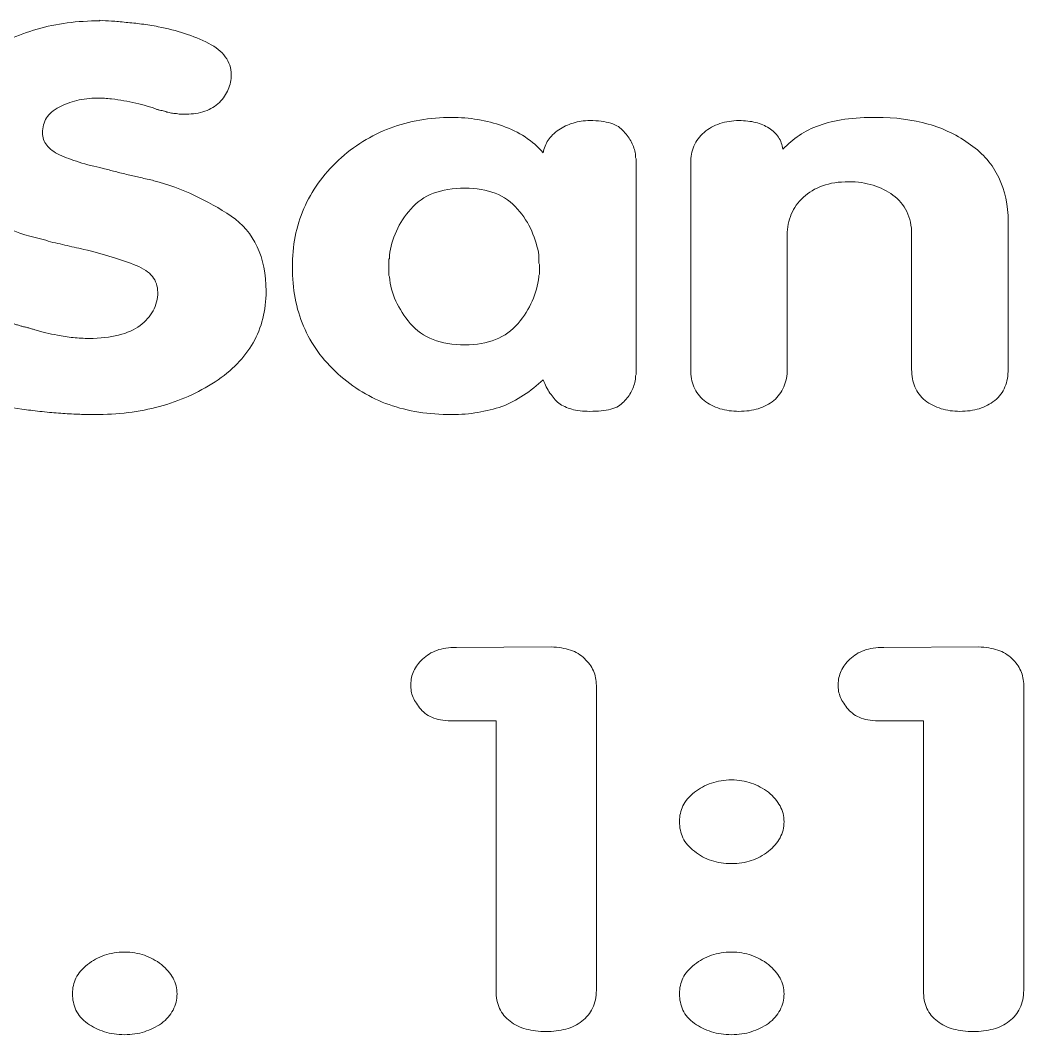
# Model space of a CAD drawing. Header units: millimetres. Extents: x -847 to 848, y -600 to 600.
# Drawn here: x -399 to -293.1, y -599.5 to -492.5 of the extents above; entities that cross this region are included whole.
import ezdxf

# ---------------------------------------------------------------- set-up
doc = ezdxf.new("R2010")
doc.units = ezdxf.units.MM
doc.header["$MEASUREMENT"] = 0

msp = doc.modelspace()

# ---------------------------------------------------------------- linework, layer by layer
at = {"color": 250, "lineweight": 5}
for points, knots in [([(-390.5725, -492.4959), (-390.1952, -492.5337), (-389.7802, -492.562), (-389.3274, -492.5808), (-389.3274, -492.5808), (-388.8747, -492.5997), (-388.3654, -492.6469), (-387.7994, -492.7223), (-387.7994, -492.7223), (-387.2712, -492.76), (-386.7242, -492.8166), (-386.1582, -492.8921), (-386.1582, -492.8921), (-385.5923, -492.9675), (-385.0075, -493.0619), (-384.4039, -493.1751), (-384.4039, -493.1751), (-383.4229, -493.3637), (-382.4986, -493.5995), (-381.6308, -493.8825), (-381.6308, -493.8825), (-380.7631, -494.1654), (-379.9142, -494.5144), (-379.0841, -494.9294), (-379.0841, -494.9294), (-378.3296, -495.3067), (-377.7448, -495.7783), (-377.3298, -496.3443), (-377.3298, -496.3443), (-376.9147, -496.9102), (-376.7072, -497.5327), (-376.7072, -498.2118), (-376.7072, -498.2118), (-376.7072, -498.7778), (-376.811, -499.306), (-377.0185, -499.7964), (-377.0185, -499.7964), (-377.226, -500.2869), (-377.5373, -500.7396), (-377.9523, -501.1547), (-377.9523, -501.1547), (-378.3673, -501.5697), (-378.8766, -501.8809), (-379.4803, -502.0884), (-379.4803, -502.0884), (-380.0839, -502.2959), (-380.7442, -502.3997), (-381.461, -502.3997), (-381.461, -502.3997), (-381.6119, -502.3997), (-381.7723, -502.3997), (-381.9421, -502.3997), (-381.9421, -502.3997), (-382.1119, -502.3997), (-382.2911, -502.3808), (-382.4797, -502.3431), (-382.4797, -502.3431), (-382.6684, -502.3431), (-382.8476, -502.3242), (-383.0173, -502.2865), (-383.0173, -502.2865), (-383.1871, -502.2488), (-383.3475, -502.2111), (-383.4984, -502.1733), (-383.4984, -502.1733), (-383.5738, -502.1356), (-383.6587, -502.1073), (-383.753, -502.0884), (-383.753, -502.0884), (-383.8474, -502.0696), (-383.9323, -502.0413), (-384.0077, -502.0035), (-384.0077, -502.0035), (-384.0832, -502.0035), (-384.1681, -501.9941), (-384.2624, -501.9753), (-384.2624, -501.9753), (-384.3567, -501.9564), (-384.4605, -501.9281), (-384.5736, -501.8904), (-384.5736, -501.8904), (-384.7246, -501.8149), (-384.8849, -501.7489), (-385.0547, -501.6923), (-385.0547, -501.6923), (-385.2245, -501.6357), (-385.4037, -501.5885), (-385.5923, -501.5508), (-385.5923, -501.5508), (-385.9696, -501.4376), (-386.3658, -501.3339), (-386.7808, -501.2395), (-386.7808, -501.2395), (-387.1958, -501.1452), (-387.6108, -501.0603), (-388.0258, -500.9849), (-388.0258, -500.9849), (-388.4408, -500.9094), (-388.8841, -500.8434), (-389.3557, -500.7868), (-389.3557, -500.7868), (-389.8274, -500.7302), (-390.3273, -500.7019), (-390.8555, -500.7019), (-390.8555, -500.7019), (-391.61, -500.7019), (-392.3269, -500.7868), (-393.006, -500.9566), (-393.006, -500.9566), (-393.6851, -501.1264), (-394.3076, -501.3622), (-394.8736, -501.664), (-394.8736, -501.664), (-395.4772, -501.9658), (-395.9205, -502.3431), (-396.2035, -502.7958), (-396.2035, -502.7958), (-396.4865, -503.2486), (-396.6279, -503.7768), (-396.6279, -504.3804), (-396.6279, -504.3804), (-396.6279, -504.8709), (-396.477, -505.3048), (-396.1752, -505.6821), (-396.1752, -505.6821), (-395.8734, -506.0594), (-395.4206, -506.3989), (-394.817, -506.7008), (-394.817, -506.7008), (-394.2133, -506.9649), (-393.5248, -507.2195), (-392.7513, -507.4648), (-392.7513, -507.4648), (-391.9779, -507.71), (-391.1384, -507.9269), (-390.2329, -508.1156), (-390.2329, -508.1156), (-389.8179, -508.2288), (-389.3935, -508.342), (-388.9596, -508.4551), (-388.9596, -508.4551), (-388.5257, -508.5683), (-388.0635, -508.6815), (-387.5731, -508.7947), (-387.5731, -508.7947), (-387.3467, -508.8324), (-387.1298, -508.8796), (-386.9223, -508.9362), (-386.9223, -508.9362), (-386.7147, -508.9928), (-386.4978, -509.0399), (-386.2714, -509.0777), (-386.2714, -509.0777), (-386.0451, -509.1531), (-385.8093, -509.2097), (-385.564, -509.2474), (-385.564, -509.2474), (-385.3188, -509.2852), (-385.083, -509.3418), (-384.8566, -509.4172), (-384.8566, -509.4172), (-383.3475, -509.8322), (-381.9232, -510.351), (-380.5838, -510.9735), (-380.5838, -510.9735), (-379.2445, -511.596), (-377.9523, -512.3223), (-376.7072, -513.1523), (-376.7072, -513.1523), (-375.4999, -513.9824), (-374.585, -515.0576), (-373.9625, -516.3781), (-373.9625, -516.3781), (-373.34, -517.6986), (-373.0287, -519.2644), (-373.0287, -521.0754), (-373.0287, -521.0754), (-373.0287, -523.1127), (-373.4814, -524.9237), (-374.3869, -526.5083), (-374.3869, -526.5083), (-375.2924, -528.0929), (-376.6318, -529.47), (-378.405, -530.6396), (-378.405, -530.6396), (-380.216, -531.8091), (-382.1779, -532.6769), (-384.2907, -533.2428), (-384.2907, -533.2428), (-386.4035, -533.8088), (-388.6861, -534.0917), (-391.1384, -534.0917), (-391.1384, -534.0917), (-391.6289, -534.0917), (-392.1477, -534.0823), (-392.6947, -534.0634), (-392.6947, -534.0634), (-393.2418, -534.0446), (-393.836, -534.0163), (-394.4774, -533.9785), (-394.4774, -533.9785), (-394.7792, -533.9408), (-395.0905, -533.9125), (-395.4112, -533.8936), (-395.4112, -533.8936), (-395.7319, -533.8748), (-396.062, -533.8465), (-396.4016, -533.8088), (-396.4016, -533.8088), (-396.7411, -533.771), (-397.0712, -533.7333), (-397.3919, -533.6956), (-397.3919, -533.6956), (-397.7126, -533.6578), (-398.0239, -533.6201), (-398.3257, -533.5824), (-398.3257, -533.5824), (-399.6085, -533.4315), (-400.8158, -533.2145), (-401.9477, -532.9316), (-401.9477, -532.9316), (-403.0795, -532.6486), (-404.1737, -532.2807), (-405.2301, -531.828), (-405.2301, -531.828), (-406.2865, -531.3753), (-407.0693, -530.8188), (-407.5787, -530.1585), (-407.5787, -530.1585), (-408.088, -529.4983), (-408.3427, -528.7343), (-408.3427, -527.8665), (-408.3427, -527.8665), (-408.3427, -527.3383), (-408.2295, -526.829), (-408.0031, -526.3385), (-408.0031, -526.3385), (-407.7767, -525.848), (-407.456, -525.4141), (-407.041, -525.0369), (-407.041, -525.0369), (-406.626, -524.6218), (-406.1261, -524.32), (-405.5413, -524.1314), (-405.5413, -524.1314), (-404.9565, -523.9427), (-404.3057, -523.8484), (-403.5889, -523.8484), (-403.5889, -523.8484), (-403.1738, -523.8484), (-402.7494, -523.8767), (-402.3155, -523.9333), (-402.3155, -523.9333), (-401.8816, -523.9899), (-401.4383, -524.0748), (-400.9856, -524.188), (-400.9856, -524.188), (-400.7592, -524.2257), (-400.5328, -524.2823), (-400.3065, -524.3577), (-400.3065, -524.3577), (-400.0801, -524.4332), (-399.8537, -524.4898), (-399.6274, -524.5275), (-399.6274, -524.5275), (-399.5142, -524.5653), (-399.3916, -524.603), (-399.2595, -524.6407), (-399.2595, -524.6407), (-399.1275, -524.6784), (-399.0048, -524.7162), (-398.8916, -524.7539), (-398.8916, -524.7539), (-398.7785, -524.7916), (-398.6558, -524.8199), (-398.5238, -524.8388), (-398.5238, -524.8388), (-398.3917, -524.8576), (-398.2691, -524.8859), (-398.1559, -524.9237), (-398.1559, -524.9237), (-398.0428, -524.9614), (-397.9201, -524.9991), (-397.7881, -525.0369), (-397.7881, -525.0369), (-397.656, -525.0746), (-397.5334, -525.1123), (-397.4202, -525.15), (-397.4202, -525.15), (-397.0429, -525.2632), (-396.6562, -525.367), (-396.2601, -525.4613), (-396.2601, -525.4613), (-395.8639, -525.5556), (-395.4583, -525.6405), (-395.0433, -525.716), (-395.0433, -525.716), (-394.5151, -525.8292), (-393.9681, -525.914), (-393.4021, -525.9706), (-393.4021, -525.9706), (-392.8362, -526.0272), (-392.2703, -526.0555), (-391.7044, -526.0555), (-391.7044, -526.0555), (-390.5348, -526.0555), (-389.4972, -525.9423), (-388.5917, -525.716), (-388.5917, -525.716), (-387.6863, -525.4896), (-386.9317, -525.15), (-386.328, -524.6973), (-386.328, -524.6973), (-385.7244, -524.2446), (-385.2622, -523.7258), (-384.9415, -523.141), (-384.9415, -523.141), (-384.6208, -522.5562), (-384.4605, -521.9054), (-384.4605, -521.1885), (-384.4605, -521.1885), (-384.4605, -520.5472), (-384.6491, -519.9907), (-385.0264, -519.519), (-385.0264, -519.519), (-385.4037, -519.0474), (-385.9696, -518.6607), (-386.7242, -518.3589), (-386.7242, -518.3589), (-387.5165, -518.0571), (-388.3654, -517.7647), (-389.2709, -517.4817), (-389.2709, -517.4817), (-390.1763, -517.1987), (-391.1762, -516.9252), (-392.2703, -516.6611), (-392.2703, -516.6611), (-392.6098, -516.5857), (-392.9494, -516.5102), (-393.289, -516.4347), (-393.289, -516.4347), (-393.6285, -516.3593), (-393.9492, -516.2838), (-394.251, -516.2084), (-394.251, -516.2084), (-394.5906, -516.1329), (-394.9301, -516.0575), (-395.2697, -515.982), (-395.2697, -515.982), (-395.6093, -515.9065), (-395.9488, -515.8122), (-396.2884, -515.699), (-396.2884, -515.699), (-397.7975, -515.3595), (-399.2312, -514.9162), (-400.5894, -514.3691), (-400.5894, -514.3691), (-401.9477, -513.822), (-403.2304, -513.1901), (-404.4378, -512.4732), (-404.4378, -512.4732), (-405.6828, -511.7564), (-406.6071, -510.8037), (-407.2108, -509.6153), (-407.2108, -509.6153), (-407.8145, -508.4268), (-408.1163, -507.0215), (-408.1163, -505.3991), (-408.1163, -505.3991), (-408.1163, -503.3995), (-407.6824, -501.6263), (-406.8147, -500.0794), (-406.8147, -500.0794), (-405.9469, -498.5325), (-404.6264, -497.1743), (-402.8532, -496.0047), (-402.8532, -496.0047), (-401.1176, -494.8728), (-399.2312, -494.0145), (-397.1939, -493.4297), (-397.1939, -493.4297), (-395.1565, -492.8449), (-392.9494, -492.5525), (-390.5725, -492.5525), (-390.5725, -492.5525), (-390.5725, -492.5525), (-390.5725, -492.4959), (-390.5725, -492.4959)], [0, 0, 0, 0, 0.01030928, 0.01030928, 0.01030928, 0.01030928, 0.02061856, 0.02061856, 0.02061856, 0.02061856, 0.03092784, 0.03092784, 0.03092784, 0.03092784, 0.04123711, 0.04123711, 0.04123711, 0.04123711, 0.05154639, 0.05154639, 0.05154639, 0.05154639, 0.06185567, 0.06185567, 0.06185567, 0.06185567, 0.07216495, 0.07216495, 0.07216495, 0.07216495, 0.08247423, 0.08247423, 0.08247423, 0.08247423, 0.09278351, 0.09278351, 0.09278351, 0.09278351, 0.10309278, 0.10309278, 0.10309278, 0.10309278, 0.11340206, 0.11340206, 0.11340206, 0.11340206, 0.12371134, 0.12371134, 0.12371134, 0.12371134, 0.13402062, 0.13402062, 0.13402062, 0.13402062, 0.1443299, 0.1443299, 0.1443299, 0.1443299, 0.15463918, 0.15463918, 0.15463918, 0.15463918, 0.16494845, 0.16494845, 0.16494845, 0.16494845, 0.17525773, 0.17525773, 0.17525773, 0.17525773, 0.18556701, 0.18556701, 0.18556701, 0.18556701, 0.19587629, 0.19587629, 0.19587629, 0.19587629, 0.20618557, 0.20618557, 0.20618557, 0.20618557, 0.21649485, 0.21649485, 0.21649485, 0.21649485, 0.22680412, 0.22680412, 0.22680412, 0.22680412, 0.2371134, 0.2371134, 0.2371134, 0.2371134, 0.24742268, 0.24742268, 0.24742268, 0.24742268, 0.25773196, 0.25773196, 0.25773196, 0.25773196, 0.26804124, 0.26804124, 0.26804124, 0.26804124, 0.27835052, 0.27835052, 0.27835052, 0.27835052, 0.28865979, 0.28865979, 0.28865979, 0.28865979, 0.29896907, 0.29896907, 0.29896907, 0.29896907, 0.30927835, 0.30927835, 0.30927835, 0.30927835, 0.31958763, 0.31958763, 0.31958763, 0.31958763, 0.32989691, 0.32989691, 0.32989691, 0.32989691, 0.34020619, 0.34020619, 0.34020619, 0.34020619, 0.35051546, 0.35051546, 0.35051546, 0.35051546, 0.36082474, 0.36082474, 0.36082474, 0.36082474, 0.37113402, 0.37113402, 0.37113402, 0.37113402, 0.3814433, 0.3814433, 0.3814433, 0.3814433, 0.39175258, 0.39175258, 0.39175258, 0.39175258, 0.40206186, 0.40206186, 0.40206186, 0.40206186, 0.41237113, 0.41237113, 0.41237113, 0.41237113, 0.42268041, 0.42268041, 0.42268041, 0.42268041, 0.43298969, 0.43298969, 0.43298969, 0.43298969, 0.44329897, 0.44329897, 0.44329897, 0.44329897, 0.45360825, 0.45360825, 0.45360825, 0.45360825, 0.46391753, 0.46391753, 0.46391753, 0.46391753, 0.4742268, 0.4742268, 0.4742268, 0.4742268, 0.48453608, 0.48453608, 0.48453608, 0.48453608, 0.49484536, 0.49484536, 0.49484536, 0.49484536, 0.50515464, 0.50515464, 0.50515464, 0.50515464, 0.51546392, 0.51546392, 0.51546392, 0.51546392, 0.5257732, 0.5257732, 0.5257732, 0.5257732, 0.53608247, 0.53608247, 0.53608247, 0.53608247, 0.54639175, 0.54639175, 0.54639175, 0.54639175, 0.55670103, 0.55670103, 0.55670103, 0.55670103, 0.56701031, 0.56701031, 0.56701031, 0.56701031, 0.57731959, 0.57731959, 0.57731959, 0.57731959, 0.58762887, 0.58762887, 0.58762887, 0.58762887, 0.59793814, 0.59793814, 0.59793814, 0.59793814, 0.60824742, 0.60824742, 0.60824742, 0.60824742, 0.6185567, 0.6185567, 0.6185567, 0.6185567, 0.62886598, 0.62886598, 0.62886598, 0.62886598, 0.63917526, 0.63917526, 0.63917526, 0.63917526, 0.64948454, 0.64948454, 0.64948454, 0.64948454, 0.65979381, 0.65979381, 0.65979381, 0.65979381, 0.67010309, 0.67010309, 0.67010309, 0.67010309, 0.68041237, 0.68041237, 0.68041237, 0.68041237, 0.69072165, 0.69072165, 0.69072165, 0.69072165, 0.70103093, 0.70103093, 0.70103093, 0.70103093, 0.71134021, 0.71134021, 0.71134021, 0.71134021, 0.72164948, 0.72164948, 0.72164948, 0.72164948, 0.73195876, 0.73195876, 0.73195876, 0.73195876, 0.74226804, 0.74226804, 0.74226804, 0.74226804, 0.75257732, 0.75257732, 0.75257732, 0.75257732, 0.7628866, 0.7628866, 0.7628866, 0.7628866, 0.77319588, 0.77319588, 0.77319588, 0.77319588, 0.78350515, 0.78350515, 0.78350515, 0.78350515, 0.79381443, 0.79381443, 0.79381443, 0.79381443, 0.80412371, 0.80412371, 0.80412371, 0.80412371, 0.81443299, 0.81443299, 0.81443299, 0.81443299, 0.82474227, 0.82474227, 0.82474227, 0.82474227, 0.83505155, 0.83505155, 0.83505155, 0.83505155, 0.84536082, 0.84536082, 0.84536082, 0.84536082, 0.8556701, 0.8556701, 0.8556701, 0.8556701, 0.86597938, 0.86597938, 0.86597938, 0.86597938, 0.87628866, 0.87628866, 0.87628866, 0.87628866, 0.88659794, 0.88659794, 0.88659794, 0.88659794, 0.89690722, 0.89690722, 0.89690722, 0.89690722, 0.90721649, 0.90721649, 0.90721649, 0.90721649, 0.91752577, 0.91752577, 0.91752577, 0.91752577, 0.92783505, 0.92783505, 0.92783505, 0.92783505, 0.93814433, 0.93814433, 0.93814433, 0.93814433, 0.94845361, 0.94845361, 0.94845361, 0.94845361, 0.95876289, 0.95876289, 0.95876289, 0.95876289, 0.96907216, 0.96907216, 0.96907216, 0.96907216, 0.97938144, 0.97938144, 0.97938144, 0.97938144, 0.98969072, 0.98969072, 0.98969072, 0.98969072, 1, 1, 1, 1]), ([(-333.9796, -508.342), (-333.9796, -508.342), (-333.9796, -528.489), (-333.9796, -528.489), (-333.9796, -528.489), (-333.9796, -528.6399), (-333.9796, -528.7909), (-333.9796, -528.9418), (-333.9796, -528.9418), (-333.9796, -529.0927), (-333.9796, -529.2436), (-333.9796, -529.3945), (-333.9796, -529.3945), (-333.9796, -529.47), (-333.9796, -529.5454), (-333.9796, -529.6209), (-333.9796, -529.6209), (-333.9796, -529.6963), (-333.9796, -529.7718), (-333.9796, -529.8473), (-333.9796, -529.8473), (-334.0174, -529.9604), (-334.0362, -530.0548), (-334.0362, -530.1302), (-334.0362, -530.1302), (-334.0362, -530.2057), (-334.0362, -530.2811), (-334.0362, -530.3566), (-334.0362, -530.3566), (-334.1117, -530.8093), (-334.2532, -531.2338), (-334.4607, -531.6299), (-334.4607, -531.6299), (-334.6682, -532.0261), (-334.9417, -532.3939), (-335.2813, -532.7335), (-335.2813, -532.7335), (-335.5831, -533.1108), (-336.0358, -533.3749), (-336.6395, -533.5258), (-336.6395, -533.5258), (-337.2432, -533.6767), (-337.9789, -533.7522), (-338.8466, -533.7522), (-338.8466, -533.7522), (-339.6012, -533.7522), (-340.2426, -533.6767), (-340.7708, -533.5258), (-340.7708, -533.5258), (-341.299, -533.3749), (-341.7517, -533.1674), (-342.129, -532.9033), (-342.129, -532.9033), (-342.4686, -532.6014), (-342.7798, -532.243), (-343.0628, -531.828), (-343.0628, -531.828), (-343.3458, -531.413), (-343.5816, -530.9414), (-343.7702, -530.4132), (-343.7702, -530.4132), (-344.4116, -531.0168), (-345.1096, -531.5639), (-345.8641, -532.0544), (-345.8641, -532.0544), (-346.6187, -532.5448), (-347.3733, -532.941), (-348.1279, -533.2428), (-348.1279, -533.2428), (-348.9579, -533.5069), (-349.8068, -533.7144), (-350.6745, -533.8654), (-350.6745, -533.8654), (-351.5423, -534.0163), (-352.4666, -534.0917), (-353.4476, -534.0917), (-353.4476, -534.0917), (-355.8622, -534.0917), (-358.0599, -533.7427), (-360.0407, -533.0448), (-360.0407, -533.0448), (-362.0214, -532.3468), (-363.823, -531.2621), (-365.4453, -529.7907), (-365.4453, -529.7907), (-367.0676, -528.3192), (-368.2749, -526.6498), (-369.0672, -524.7822), (-369.0672, -524.7822), (-369.8595, -522.9146), (-370.2557, -520.8301), (-370.2557, -518.5287), (-370.2557, -518.5287), (-370.2557, -516.3027), (-369.8501, -514.2465), (-369.0389, -512.36), (-369.0389, -512.36), (-368.2278, -510.4736), (-367.011, -508.7758), (-365.3887, -507.2667), (-365.3887, -507.2667), (-363.7664, -505.7575), (-361.946, -504.6257), (-359.9275, -503.8711), (-359.9275, -503.8711), (-357.909, -503.1165), (-355.749, -502.7393), (-353.4476, -502.7393), (-353.4476, -502.7393), (-352.5044, -502.7393), (-351.58, -502.8147), (-350.6745, -502.9656), (-350.6745, -502.9656), (-349.769, -503.1165), (-348.9013, -503.3429), (-348.0713, -503.6447), (-348.0713, -503.6447), (-347.2035, -503.9466), (-346.4112, -504.3333), (-345.6944, -504.8049), (-345.6944, -504.8049), (-344.9775, -505.2765), (-344.3361, -505.833), (-343.7702, -506.4744), (-343.7702, -506.4744), (-343.6947, -505.9839), (-343.525, -505.5406), (-343.2609, -505.1445), (-343.2609, -505.1445), (-342.9968, -504.7483), (-342.6195, -504.3804), (-342.129, -504.0409), (-342.129, -504.0409), (-341.6763, -503.7391), (-341.1764, -503.5033), (-340.6293, -503.3335), (-340.6293, -503.3335), (-340.0822, -503.1637), (-339.488, -503.0788), (-338.8466, -503.0788), (-338.8466, -503.0788), (-337.9789, -503.0788), (-337.2432, -503.1731), (-336.6395, -503.3618), (-336.6395, -503.3618), (-336.0358, -503.5504), (-335.5831, -503.8334), (-335.2813, -504.2107), (-335.2813, -504.2107), (-334.9417, -504.588), (-334.6682, -504.9747), (-334.4607, -505.3708), (-334.4607, -505.3708), (-334.2532, -505.767), (-334.1117, -506.1726), (-334.0362, -506.5876), (-334.0362, -506.5876), (-334.0362, -506.663), (-334.0362, -506.7479), (-334.0362, -506.8422), (-334.0362, -506.8422), (-334.0362, -506.9366), (-334.0174, -507.0215), (-333.9796, -507.0969), (-333.9796, -507.0969), (-333.9796, -507.1724), (-333.9796, -507.2478), (-333.9796, -507.3233), (-333.9796, -507.3233), (-333.9796, -507.3987), (-333.9796, -507.4742), (-333.9796, -507.5497), (-333.9796, -507.5497), (-333.9796, -507.7006), (-333.9796, -507.8515), (-333.9796, -508.0024), (-333.9796, -508.0024), (-333.9796, -508.1533), (-333.9796, -508.2854), (-333.9796, -508.3985), (-333.9796, -508.3985), (-333.9796, -508.3985), (-333.9796, -508.342), (-333.9796, -508.342)], [0, 0, 0, 0, 0.02173913, 0.02173913, 0.02173913, 0.02173913, 0.04347826, 0.04347826, 0.04347826, 0.04347826, 0.06521739, 0.06521739, 0.06521739, 0.06521739, 0.08695652, 0.08695652, 0.08695652, 0.08695652, 0.10869565, 0.10869565, 0.10869565, 0.10869565, 0.13043478, 0.13043478, 0.13043478, 0.13043478, 0.15217391, 0.15217391, 0.15217391, 0.15217391, 0.17391304, 0.17391304, 0.17391304, 0.17391304, 0.19565217, 0.19565217, 0.19565217, 0.19565217, 0.2173913, 0.2173913, 0.2173913, 0.2173913, 0.23913043, 0.23913043, 0.23913043, 0.23913043, 0.26086957, 0.26086957, 0.26086957, 0.26086957, 0.2826087, 0.2826087, 0.2826087, 0.2826087, 0.30434783, 0.30434783, 0.30434783, 0.30434783, 0.32608696, 0.32608696, 0.32608696, 0.32608696, 0.34782609, 0.34782609, 0.34782609, 0.34782609, 0.36956522, 0.36956522, 0.36956522, 0.36956522, 0.39130435, 0.39130435, 0.39130435, 0.39130435, 0.41304348, 0.41304348, 0.41304348, 0.41304348, 0.43478261, 0.43478261, 0.43478261, 0.43478261, 0.45652174, 0.45652174, 0.45652174, 0.45652174, 0.47826087, 0.47826087, 0.47826087, 0.47826087, 0.5, 0.5, 0.5, 0.5, 0.52173913, 0.52173913, 0.52173913, 0.52173913, 0.54347826, 0.54347826, 0.54347826, 0.54347826, 0.56521739, 0.56521739, 0.56521739, 0.56521739, 0.58695652, 0.58695652, 0.58695652, 0.58695652, 0.60869565, 0.60869565, 0.60869565, 0.60869565, 0.63043478, 0.63043478, 0.63043478, 0.63043478, 0.65217391, 0.65217391, 0.65217391, 0.65217391, 0.67391304, 0.67391304, 0.67391304, 0.67391304, 0.69565217, 0.69565217, 0.69565217, 0.69565217, 0.7173913, 0.7173913, 0.7173913, 0.7173913, 0.73913043, 0.73913043, 0.73913043, 0.73913043, 0.76086957, 0.76086957, 0.76086957, 0.76086957, 0.7826087, 0.7826087, 0.7826087, 0.7826087, 0.80434783, 0.80434783, 0.80434783, 0.80434783, 0.82608696, 0.82608696, 0.82608696, 0.82608696, 0.84782609, 0.84782609, 0.84782609, 0.84782609, 0.86956522, 0.86956522, 0.86956522, 0.86956522, 0.89130435, 0.89130435, 0.89130435, 0.89130435, 0.91304348, 0.91304348, 0.91304348, 0.91304348, 0.93478261, 0.93478261, 0.93478261, 0.93478261, 0.95652174, 0.95652174, 0.95652174, 0.95652174, 0.97826087, 0.97826087, 0.97826087, 0.97826087, 1, 1, 1, 1]), ([(-328.2072, -529.2813), (-328.2072, -529.2813), (-328.2072, -507.5497), (-328.2072, -507.5497), (-328.2072, -507.5497), (-328.2072, -506.9083), (-328.094, -506.314), (-327.8676, -505.767), (-327.8676, -505.767), (-327.6412, -505.2199), (-327.2828, -504.7389), (-326.7923, -504.3239), (-326.7923, -504.3239), (-326.3019, -503.9088), (-325.7454, -503.5976), (-325.1228, -503.3901), (-325.1228, -503.3901), (-324.5003, -503.1826), (-323.8306, -503.0788), (-323.1138, -503.0788), (-323.1138, -503.0788), (-322.4724, -503.0788), (-321.8876, -503.1448), (-321.3594, -503.2769), (-321.3594, -503.2769), (-320.8312, -503.4089), (-320.3596, -503.607), (-319.9446, -503.8711), (-319.9446, -503.8711), (-319.5296, -504.1352), (-319.1995, -504.4559), (-318.9542, -504.8332), (-318.9542, -504.8332), (-318.709, -505.2105), (-318.5486, -505.6255), (-318.4732, -506.0782), (-318.4732, -506.0782), (-317.945, -505.55), (-317.3696, -505.069), (-316.7471, -504.6351), (-316.7471, -504.6351), (-316.1246, -504.2012), (-315.4172, -503.8522), (-314.6249, -503.5881), (-314.6249, -503.5881), (-313.8703, -503.2863), (-312.9742, -503.0694), (-311.9367, -502.9373), (-311.9367, -502.9373), (-310.8992, -502.8053), (-309.7956, -502.7393), (-308.626, -502.7393), (-308.626, -502.7393), (-306.6264, -502.7393), (-304.7966, -502.9751), (-303.1365, -503.4467), (-303.1365, -503.4467), (-301.4764, -503.9183), (-299.9862, -504.6445), (-298.6657, -505.6255), (-298.6657, -505.6255), (-297.3452, -506.5687), (-296.3548, -507.7194), (-295.6945, -509.0777), (-295.6945, -509.0777), (-295.0343, -510.4359), (-294.7042, -511.9828), (-294.7042, -513.7183), (-294.7042, -513.7183), (-294.7042, -513.7183), (-294.7042, -529.2813), (-294.7042, -529.2813), (-294.7042, -529.2813), (-294.7042, -529.9982), (-294.8174, -530.6301), (-295.0437, -531.1772), (-295.0437, -531.1772), (-295.2701, -531.7243), (-295.6285, -532.2053), (-296.119, -532.6203), (-296.119, -532.6203), (-296.6095, -532.9976), (-297.1565, -533.2806), (-297.7602, -533.4692), (-297.7602, -533.4692), (-298.3638, -533.6578), (-299.043, -533.7522), (-299.7975, -533.7522), (-299.7975, -533.7522), (-300.5144, -533.7522), (-301.1746, -533.6578), (-301.7783, -533.4692), (-301.7783, -533.4692), (-302.3819, -533.2806), (-302.9479, -532.9976), (-303.4761, -532.6203), (-303.4761, -532.6203), (-303.9665, -532.2053), (-304.325, -531.7243), (-304.5513, -531.1772), (-304.5513, -531.1772), (-304.7777, -530.6301), (-304.8909, -530.017), (-304.8909, -529.3379), (-304.8909, -529.3379), (-304.8909, -529.3379), (-304.8909, -515.0765), (-304.8909, -515.0765), (-304.8909, -515.0765), (-304.8909, -514.171), (-305.0607, -513.3693), (-305.4002, -512.6713), (-305.4002, -512.6713), (-305.7398, -511.9733), (-306.2303, -511.398), (-306.8716, -510.9452), (-306.8716, -510.9452), (-307.4753, -510.4925), (-308.1733, -510.1435), (-308.9656, -509.8983), (-308.9656, -509.8983), (-309.7579, -509.653), (-310.6068, -509.5304), (-311.5123, -509.5304), (-311.5123, -509.5304), (-312.5687, -509.5304), (-313.493, -509.6719), (-314.2853, -509.9548), (-314.2853, -509.9548), (-315.0776, -510.2378), (-315.7567, -510.6434), (-316.3227, -511.1716), (-316.3227, -511.1716), (-316.8886, -511.6998), (-317.313, -512.294), (-317.596, -512.9543), (-317.596, -512.9543), (-317.879, -513.6145), (-318.0204, -514.3408), (-318.0204, -515.1331), (-318.0204, -515.1331), (-318.0204, -515.1331), (-318.0204, -529.2813), (-318.0204, -529.2813), (-318.0204, -529.2813), (-318.0204, -529.9982), (-318.1431, -530.6301), (-318.3883, -531.1772), (-318.3883, -531.1772), (-318.6335, -531.7243), (-318.9825, -532.2053), (-319.4353, -532.6203), (-319.4353, -532.6203), (-319.9257, -532.9976), (-320.4728, -533.2806), (-321.0765, -533.4692), (-321.0765, -533.4692), (-321.6801, -533.6578), (-322.3592, -533.7522), (-323.1138, -533.7522), (-323.1138, -533.7522), (-323.8306, -533.7522), (-324.5003, -533.6578), (-325.1228, -533.4692), (-325.1228, -533.4692), (-325.7454, -533.2806), (-326.3019, -532.9976), (-326.7923, -532.6203), (-326.7923, -532.6203), (-327.2828, -532.2053), (-327.6412, -531.7243), (-327.8676, -531.1772), (-327.8676, -531.1772), (-328.094, -530.6301), (-328.2072, -530.017), (-328.2072, -529.3379), (-328.2072, -529.3379), (-328.2072, -529.3379), (-328.2072, -529.2813), (-328.2072, -529.2813)], [0, 0, 0, 0, 0.02222222, 0.02222222, 0.02222222, 0.02222222, 0.04444444, 0.04444444, 0.04444444, 0.04444444, 0.06666667, 0.06666667, 0.06666667, 0.06666667, 0.08888889, 0.08888889, 0.08888889, 0.08888889, 0.11111111, 0.11111111, 0.11111111, 0.11111111, 0.13333333, 0.13333333, 0.13333333, 0.13333333, 0.15555556, 0.15555556, 0.15555556, 0.15555556, 0.17777778, 0.17777778, 0.17777778, 0.17777778, 0.2, 0.2, 0.2, 0.2, 0.22222222, 0.22222222, 0.22222222, 0.22222222, 0.24444444, 0.24444444, 0.24444444, 0.24444444, 0.26666667, 0.26666667, 0.26666667, 0.26666667, 0.28888889, 0.28888889, 0.28888889, 0.28888889, 0.31111111, 0.31111111, 0.31111111, 0.31111111, 0.33333333, 0.33333333, 0.33333333, 0.33333333, 0.35555556, 0.35555556, 0.35555556, 0.35555556, 0.37777778, 0.37777778, 0.37777778, 0.37777778, 0.4, 0.4, 0.4, 0.4, 0.42222222, 0.42222222, 0.42222222, 0.42222222, 0.44444444, 0.44444444, 0.44444444, 0.44444444, 0.46666667, 0.46666667, 0.46666667, 0.46666667, 0.48888889, 0.48888889, 0.48888889, 0.48888889, 0.51111111, 0.51111111, 0.51111111, 0.51111111, 0.53333333, 0.53333333, 0.53333333, 0.53333333, 0.55555556, 0.55555556, 0.55555556, 0.55555556, 0.57777778, 0.57777778, 0.57777778, 0.57777778, 0.6, 0.6, 0.6, 0.6, 0.62222222, 0.62222222, 0.62222222, 0.62222222, 0.64444444, 0.64444444, 0.64444444, 0.64444444, 0.66666667, 0.66666667, 0.66666667, 0.66666667, 0.68888889, 0.68888889, 0.68888889, 0.68888889, 0.71111111, 0.71111111, 0.71111111, 0.71111111, 0.73333333, 0.73333333, 0.73333333, 0.73333333, 0.75555556, 0.75555556, 0.75555556, 0.75555556, 0.77777778, 0.77777778, 0.77777778, 0.77777778, 0.8, 0.8, 0.8, 0.8, 0.82222222, 0.82222222, 0.82222222, 0.82222222, 0.84444444, 0.84444444, 0.84444444, 0.84444444, 0.86666667, 0.86666667, 0.86666667, 0.86666667, 0.88888889, 0.88888889, 0.88888889, 0.88888889, 0.91111111, 0.91111111, 0.91111111, 0.91111111, 0.93333333, 0.93333333, 0.93333333, 0.93333333, 0.95555556, 0.95555556, 0.95555556, 0.95555556, 0.97777778, 0.97777778, 0.97777778, 0.97777778, 1, 1, 1, 1]), ([(-360.069, -518.4721), (-360.069, -518.5853), (-360.069, -518.689), (-360.069, -518.7833), (-360.069, -518.7833), (-360.069, -518.8777), (-360.069, -518.9626), (-360.069, -519.038), (-360.069, -519.038), (-360.069, -519.1135), (-360.069, -519.1984), (-360.069, -519.2927), (-360.069, -519.2927), (-360.069, -519.387), (-360.0501, -519.4719), (-360.0124, -519.5473), (-360.0124, -519.5473), (-359.9369, -520.4528), (-359.7105, -521.3112), (-359.3332, -522.1223), (-359.3332, -522.1223), (-358.956, -522.9335), (-358.4466, -523.7164), (-357.8052, -524.4709), (-357.8052, -524.4709), (-357.1639, -525.2255), (-356.3621, -525.7914), (-355.4, -526.1687), (-355.4, -526.1687), (-354.438, -526.546), (-353.3155, -526.7346), (-352.0328, -526.7346), (-352.0328, -526.7346), (-350.8254, -526.7346), (-349.7502, -526.546), (-348.807, -526.1687), (-348.807, -526.1687), (-347.8638, -525.7914), (-347.0715, -525.2255), (-346.4301, -524.4709), (-346.4301, -524.4709), (-345.7887, -523.7164), (-345.2888, -522.9335), (-344.9304, -522.1223), (-344.9304, -522.1223), (-344.5719, -521.3112), (-344.3361, -520.4528), (-344.2229, -519.5473), (-344.2229, -519.5473), (-344.2229, -519.5096), (-344.2229, -519.4719), (-344.2229, -519.4342), (-344.2229, -519.4342), (-344.2229, -519.3964), (-344.2041, -519.3398), (-344.1664, -519.2644), (-344.1664, -519.2644), (-344.1664, -519.2267), (-344.1664, -519.1889), (-344.1664, -519.1512), (-344.1664, -519.1512), (-344.1664, -519.1135), (-344.1664, -519.0757), (-344.1664, -519.038), (-344.1664, -519.038), (-344.1664, -518.9626), (-344.1664, -518.8777), (-344.1664, -518.7833), (-344.1664, -518.7833), (-344.1664, -518.689), (-344.1664, -518.6041), (-344.1664, -518.5287), (-344.1664, -518.5287), (-344.1664, -518.4909), (-344.1664, -518.4532), (-344.1664, -518.4155), (-344.1664, -518.4155), (-344.1664, -518.3778), (-344.1664, -518.3212), (-344.1664, -518.2457), (-344.1664, -518.2457), (-344.2041, -518.208), (-344.2229, -518.1608), (-344.2229, -518.1042), (-344.2229, -518.1042), (-344.2229, -518.0476), (-344.2229, -518.0005), (-344.2229, -517.9627), (-344.2229, -517.9627), (-344.2229, -517.8496), (-344.2229, -517.7364), (-344.2229, -517.6232), (-344.2229, -517.6232), (-344.2229, -517.51), (-344.2229, -517.3968), (-344.2229, -517.2836), (-344.2229, -517.2836), (-344.3739, -516.4159), (-344.6285, -515.567), (-344.9869, -514.7369), (-344.9869, -514.7369), (-345.3454, -513.9069), (-345.8453, -513.1335), (-346.4867, -512.4166), (-346.4867, -512.4166), (-347.128, -511.6621), (-347.9109, -511.1056), (-348.8353, -510.7472), (-348.8353, -510.7472), (-349.7596, -510.3887), (-350.8254, -510.2095), (-352.0328, -510.2095), (-352.0328, -510.2095), (-353.3155, -510.2095), (-354.4285, -510.3887), (-355.3717, -510.7472), (-355.3717, -510.7472), (-356.315, -511.1056), (-357.1073, -511.6621), (-357.7486, -512.4166), (-357.7486, -512.4166), (-358.39, -513.1335), (-358.8994, -513.9069), (-359.2767, -514.7369), (-359.2767, -514.7369), (-359.6539, -515.567), (-359.8992, -516.4159), (-360.0124, -517.2836), (-360.0124, -517.2836), (-360.0124, -517.3214), (-360.0124, -517.3685), (-360.0124, -517.4251), (-360.0124, -517.4251), (-360.0124, -517.4817), (-360.0124, -517.5477), (-360.0124, -517.6232), (-360.0124, -517.6232), (-360.0501, -517.6609), (-360.069, -517.7081), (-360.069, -517.7647), (-360.069, -517.7647), (-360.069, -517.8213), (-360.069, -517.8873), (-360.069, -517.9627), (-360.069, -517.9627), (-360.069, -518.0759), (-360.069, -518.1797), (-360.069, -518.274), (-360.069, -518.274), (-360.069, -518.3683), (-360.069, -518.4532), (-360.069, -518.5287), (-360.069, -518.5287), (-360.069, -518.5287), (-360.069, -518.4721), (-360.069, -518.4721)], [0, 0, 0, 0, 0.02564103, 0.02564103, 0.02564103, 0.02564103, 0.05128205, 0.05128205, 0.05128205, 0.05128205, 0.07692308, 0.07692308, 0.07692308, 0.07692308, 0.1025641, 0.1025641, 0.1025641, 0.1025641, 0.12820513, 0.12820513, 0.12820513, 0.12820513, 0.15384615, 0.15384615, 0.15384615, 0.15384615, 0.17948718, 0.17948718, 0.17948718, 0.17948718, 0.20512821, 0.20512821, 0.20512821, 0.20512821, 0.23076923, 0.23076923, 0.23076923, 0.23076923, 0.25641026, 0.25641026, 0.25641026, 0.25641026, 0.28205128, 0.28205128, 0.28205128, 0.28205128, 0.30769231, 0.30769231, 0.30769231, 0.30769231, 0.33333333, 0.33333333, 0.33333333, 0.33333333, 0.35897436, 0.35897436, 0.35897436, 0.35897436, 0.38461538, 0.38461538, 0.38461538, 0.38461538, 0.41025641, 0.41025641, 0.41025641, 0.41025641, 0.43589744, 0.43589744, 0.43589744, 0.43589744, 0.46153846, 0.46153846, 0.46153846, 0.46153846, 0.48717949, 0.48717949, 0.48717949, 0.48717949, 0.51282051, 0.51282051, 0.51282051, 0.51282051, 0.53846154, 0.53846154, 0.53846154, 0.53846154, 0.56410256, 0.56410256, 0.56410256, 0.56410256, 0.58974359, 0.58974359, 0.58974359, 0.58974359, 0.61538462, 0.61538462, 0.61538462, 0.61538462, 0.64102564, 0.64102564, 0.64102564, 0.64102564, 0.66666667, 0.66666667, 0.66666667, 0.66666667, 0.69230769, 0.69230769, 0.69230769, 0.69230769, 0.71794872, 0.71794872, 0.71794872, 0.71794872, 0.74358974, 0.74358974, 0.74358974, 0.74358974, 0.76923077, 0.76923077, 0.76923077, 0.76923077, 0.79487179, 0.79487179, 0.79487179, 0.79487179, 0.82051282, 0.82051282, 0.82051282, 0.82051282, 0.84615385, 0.84615385, 0.84615385, 0.84615385, 0.87179487, 0.87179487, 0.87179487, 0.87179487, 0.8974359, 0.8974359, 0.8974359, 0.8974359, 0.92307692, 0.92307692, 0.92307692, 0.92307692, 0.94871795, 0.94871795, 0.94871795, 0.94871795, 0.97435897, 0.97435897, 0.97435897, 0.97435897, 1, 1, 1, 1]), ([(-348.7505, -594.8159), (-348.7505, -594.8159), (-348.7505, -566.4063), (-348.7505, -566.4063), (-348.7505, -566.4063), (-348.7505, -566.4063), (-352.9384, -566.4063), (-352.9384, -566.4063), (-352.9384, -566.4063), (-353.7685, -566.444), (-354.4853, -566.3685), (-355.089, -566.1799), (-355.089, -566.1799), (-355.6926, -565.9913), (-356.1831, -565.7083), (-356.5604, -565.331), (-356.5604, -565.331), (-356.9377, -564.916), (-357.2301, -564.501), (-357.4376, -564.086), (-357.4376, -564.086), (-357.6451, -563.671), (-357.7488, -563.2182), (-357.7488, -562.7277), (-357.7488, -562.7277), (-357.7488, -562.7277), (-357.7488, -562.7277), (-357.7488, -562.7277), (-357.7488, -562.7277), (-357.7488, -562.7277), (-357.7488, -562.7089), (-357.7488, -562.6711), (-357.7488, -562.6711), (-357.7488, -562.6711), (-357.7488, -562.6711), (-357.7488, -562.6711), (-357.7488, -562.6711), (-357.7488, -562.6711), (-357.7488, -562.6711), (-357.7488, -562.6711), (-357.7488, -562.6711), (-357.7488, -562.6711), (-357.7488, -562.6617), (-357.7488, -562.6428), (-357.7488, -562.6428), (-357.7488, -562.624), (-357.7488, -562.5957), (-357.7488, -562.558), (-357.7488, -562.558), (-357.7488, -562.0675), (-357.6451, -561.5959), (-357.4376, -561.1431), (-357.4376, -561.1431), (-357.2301, -560.6904), (-356.9188, -560.2754), (-356.5038, -559.8981), (-356.5038, -559.8981), (-356.0888, -559.4831), (-355.5889, -559.1718), (-355.0041, -558.9643), (-355.0041, -558.9643), (-354.4193, -558.7568), (-353.7307, -558.653), (-352.9384, -558.653), (-352.9384, -558.653), (-352.9384, -558.653), (-342.9215, -558.5965), (-342.9215, -558.5965), (-342.9215, -558.5965), (-342.1669, -558.6342), (-341.4972, -558.7474), (-340.9124, -558.936), (-340.9124, -558.936), (-340.3276, -559.1247), (-339.8277, -559.4265), (-339.4127, -559.8415), (-339.4127, -559.8415), (-338.9977, -560.2188), (-338.6864, -560.6432), (-338.4789, -561.1148), (-338.4789, -561.1148), (-338.2714, -561.5864), (-338.1677, -562.1052), (-338.1677, -562.6711), (-338.1677, -562.6711), (-338.1677, -562.6711), (-338.1677, -594.8159), (-338.1677, -594.8159), (-338.1677, -594.8159), (-338.1677, -595.5328), (-338.2997, -596.1647), (-338.5638, -596.7118), (-338.5638, -596.7118), (-338.8279, -597.2588), (-339.2052, -597.721), (-339.6957, -598.0983), (-339.6957, -598.0983), (-340.1862, -598.4756), (-340.7521, -598.7491), (-341.3935, -598.9189), (-341.3935, -598.9189), (-342.0349, -599.0887), (-342.7328, -599.1736), (-343.4874, -599.1736), (-343.4874, -599.1736), (-344.242, -599.1736), (-344.94, -599.0887), (-345.5813, -598.9189), (-345.5813, -598.9189), (-346.2227, -598.7491), (-346.7887, -598.4756), (-347.2791, -598.0983), (-347.2791, -598.0983), (-347.7696, -597.721), (-348.1375, -597.2683), (-348.3827, -596.7401), (-348.3827, -596.7401), (-348.6279, -596.2119), (-348.7505, -595.5893), (-348.7505, -594.8725), (-348.7505, -594.8725), (-348.7505, -594.8725), (-348.7505, -594.8159), (-348.7505, -594.8159)], [0, 0, 0, 0, 0.03225806, 0.03225806, 0.03225806, 0.03225806, 0.06451613, 0.06451613, 0.06451613, 0.06451613, 0.09677419, 0.09677419, 0.09677419, 0.09677419, 0.12903226, 0.12903226, 0.12903226, 0.12903226, 0.16129032, 0.16129032, 0.16129032, 0.16129032, 0.19354839, 0.19354839, 0.19354839, 0.19354839, 0.22580645, 0.22580645, 0.22580645, 0.22580645, 0.25806452, 0.25806452, 0.25806452, 0.25806452, 0.29032258, 0.29032258, 0.29032258, 0.29032258, 0.32258065, 0.32258065, 0.32258065, 0.32258065, 0.35483871, 0.35483871, 0.35483871, 0.35483871, 0.38709677, 0.38709677, 0.38709677, 0.38709677, 0.41935484, 0.41935484, 0.41935484, 0.41935484, 0.4516129, 0.4516129, 0.4516129, 0.4516129, 0.48387097, 0.48387097, 0.48387097, 0.48387097, 0.51612903, 0.51612903, 0.51612903, 0.51612903, 0.5483871, 0.5483871, 0.5483871, 0.5483871, 0.58064516, 0.58064516, 0.58064516, 0.58064516, 0.61290323, 0.61290323, 0.61290323, 0.61290323, 0.64516129, 0.64516129, 0.64516129, 0.64516129, 0.67741935, 0.67741935, 0.67741935, 0.67741935, 0.70967742, 0.70967742, 0.70967742, 0.70967742, 0.74193548, 0.74193548, 0.74193548, 0.74193548, 0.77419355, 0.77419355, 0.77419355, 0.77419355, 0.80645161, 0.80645161, 0.80645161, 0.80645161, 0.83870968, 0.83870968, 0.83870968, 0.83870968, 0.87096774, 0.87096774, 0.87096774, 0.87096774, 0.90322581, 0.90322581, 0.90322581, 0.90322581, 0.93548387, 0.93548387, 0.93548387, 0.93548387, 0.96774194, 0.96774194, 0.96774194, 0.96774194, 1, 1, 1, 1]), ([(-303.646, -594.8159), (-303.646, -594.8159), (-303.646, -566.4063), (-303.646, -566.4063), (-303.646, -566.4063), (-303.646, -566.4063), (-307.8339, -566.4063), (-307.8339, -566.4063), (-307.8339, -566.4063), (-308.664, -566.444), (-309.3808, -566.3685), (-309.9845, -566.1799), (-309.9845, -566.1799), (-310.5881, -565.9913), (-311.0786, -565.7083), (-311.4559, -565.331), (-311.4559, -565.331), (-311.8332, -564.916), (-312.1256, -564.501), (-312.3331, -564.086), (-312.3331, -564.086), (-312.5406, -563.671), (-312.6443, -563.2182), (-312.6443, -562.7277), (-312.6443, -562.7277), (-312.6443, -562.7277), (-312.6443, -562.7277), (-312.6443, -562.7277), (-312.6443, -562.7277), (-312.6443, -562.7277), (-312.6443, -562.7089), (-312.6443, -562.6711), (-312.6443, -562.6711), (-312.6443, -562.6711), (-312.6443, -562.6711), (-312.6443, -562.6711), (-312.6443, -562.6711), (-312.6443, -562.6711), (-312.6443, -562.6711), (-312.6443, -562.6711), (-312.6443, -562.6711), (-312.6443, -562.6711), (-312.6443, -562.6617), (-312.6443, -562.6428), (-312.6443, -562.6428), (-312.6443, -562.624), (-312.6443, -562.5957), (-312.6443, -562.558), (-312.6443, -562.558), (-312.6443, -562.0675), (-312.5406, -561.5959), (-312.3331, -561.1431), (-312.3331, -561.1431), (-312.1256, -560.6904), (-311.8143, -560.2754), (-311.3993, -559.8981), (-311.3993, -559.8981), (-310.9843, -559.4831), (-310.4844, -559.1718), (-309.8996, -558.9643), (-309.8996, -558.9643), (-309.3148, -558.7568), (-308.6262, -558.653), (-307.8339, -558.653), (-307.8339, -558.653), (-307.8339, -558.653), (-297.817, -558.5965), (-297.817, -558.5965), (-297.817, -558.5965), (-297.0624, -558.6342), (-296.3927, -558.7474), (-295.8079, -558.936), (-295.8079, -558.936), (-295.2231, -559.1247), (-294.7232, -559.4265), (-294.3082, -559.8415), (-294.3082, -559.8415), (-293.8932, -560.2188), (-293.5819, -560.6432), (-293.3744, -561.1148), (-293.3744, -561.1148), (-293.1669, -561.5864), (-293.0632, -562.1052), (-293.0632, -562.6711), (-293.0632, -562.6711), (-293.0632, -562.6711), (-293.0632, -594.8159), (-293.0632, -594.8159), (-293.0632, -594.8159), (-293.0632, -595.5328), (-293.1952, -596.1647), (-293.4593, -596.7118), (-293.4593, -596.7118), (-293.7234, -597.2588), (-294.1007, -597.721), (-294.5912, -598.0983), (-294.5912, -598.0983), (-295.0817, -598.4756), (-295.6476, -598.7491), (-296.289, -598.9189), (-296.289, -598.9189), (-296.9304, -599.0887), (-297.6283, -599.1736), (-298.3829, -599.1736), (-298.3829, -599.1736), (-299.1375, -599.1736), (-299.8355, -599.0887), (-300.4768, -598.9189), (-300.4768, -598.9189), (-301.1182, -598.7491), (-301.6842, -598.4756), (-302.1746, -598.0983), (-302.1746, -598.0983), (-302.6651, -597.721), (-303.033, -597.2683), (-303.2782, -596.7401), (-303.2782, -596.7401), (-303.5234, -596.2119), (-303.646, -595.5893), (-303.646, -594.8725), (-303.646, -594.8725), (-303.646, -594.8725), (-303.646, -594.8159), (-303.646, -594.8159)], [0, 0, 0, 0, 0.03225806, 0.03225806, 0.03225806, 0.03225806, 0.06451613, 0.06451613, 0.06451613, 0.06451613, 0.09677419, 0.09677419, 0.09677419, 0.09677419, 0.12903226, 0.12903226, 0.12903226, 0.12903226, 0.16129032, 0.16129032, 0.16129032, 0.16129032, 0.19354839, 0.19354839, 0.19354839, 0.19354839, 0.22580645, 0.22580645, 0.22580645, 0.22580645, 0.25806452, 0.25806452, 0.25806452, 0.25806452, 0.29032258, 0.29032258, 0.29032258, 0.29032258, 0.32258065, 0.32258065, 0.32258065, 0.32258065, 0.35483871, 0.35483871, 0.35483871, 0.35483871, 0.38709677, 0.38709677, 0.38709677, 0.38709677, 0.41935484, 0.41935484, 0.41935484, 0.41935484, 0.4516129, 0.4516129, 0.4516129, 0.4516129, 0.48387097, 0.48387097, 0.48387097, 0.48387097, 0.51612903, 0.51612903, 0.51612903, 0.51612903, 0.5483871, 0.5483871, 0.5483871, 0.5483871, 0.58064516, 0.58064516, 0.58064516, 0.58064516, 0.61290323, 0.61290323, 0.61290323, 0.61290323, 0.64516129, 0.64516129, 0.64516129, 0.64516129, 0.67741935, 0.67741935, 0.67741935, 0.67741935, 0.70967742, 0.70967742, 0.70967742, 0.70967742, 0.74193548, 0.74193548, 0.74193548, 0.74193548, 0.77419355, 0.77419355, 0.77419355, 0.77419355, 0.80645161, 0.80645161, 0.80645161, 0.80645161, 0.83870968, 0.83870968, 0.83870968, 0.83870968, 0.87096774, 0.87096774, 0.87096774, 0.87096774, 0.90322581, 0.90322581, 0.90322581, 0.90322581, 0.93548387, 0.93548387, 0.93548387, 0.93548387, 0.96774194, 0.96774194, 0.96774194, 0.96774194, 1, 1, 1, 1]), ([(-329.3958, -576.9891), (-329.3958, -576.4232), (-329.2732, -575.8856), (-329.0279, -575.3762), (-329.0279, -575.3762), (-328.7827, -574.8669), (-328.3771, -574.3859), (-327.8112, -573.9331), (-327.8112, -573.9331), (-327.283, -573.5181), (-326.6888, -573.1974), (-326.0285, -572.9711), (-326.0285, -572.9711), (-325.3683, -572.7447), (-324.6609, -572.6315), (-323.9063, -572.6315), (-323.9063, -572.6315), (-323.1517, -572.6315), (-322.4537, -572.7447), (-321.8123, -572.9711), (-321.8123, -572.9711), (-321.171, -573.1974), (-320.5673, -573.5181), (-320.0014, -573.9331), (-320.0014, -573.9331), (-319.4732, -574.3859), (-319.0676, -574.8669), (-318.7846, -575.3762), (-318.7846, -575.3762), (-318.5017, -575.8856), (-318.3602, -576.4421), (-318.3602, -577.0457), (-318.3602, -577.0457), (-318.3602, -577.6494), (-318.5017, -578.2153), (-318.7846, -578.7435), (-318.7846, -578.7435), (-319.0676, -579.2717), (-319.4732, -579.7433), (-320.0014, -580.1583), (-320.0014, -580.1583), (-320.5673, -580.6111), (-321.171, -580.9412), (-321.8123, -581.1487), (-321.8123, -581.1487), (-322.4537, -581.3562), (-323.1517, -581.46), (-323.9063, -581.46), (-323.9063, -581.46), (-324.6609, -581.46), (-325.3683, -581.3562), (-326.0285, -581.1487), (-326.0285, -581.1487), (-326.6888, -580.9412), (-327.283, -580.6111), (-327.8112, -580.1583), (-327.8112, -580.1583), (-328.3771, -579.7433), (-328.7827, -579.2717), (-329.0279, -578.7435), (-329.0279, -578.7435), (-329.2732, -578.2153), (-329.3958, -577.6494), (-329.3958, -577.0457), (-329.3958, -577.0457), (-329.3958, -577.0457), (-329.3958, -576.9891), (-329.3958, -576.9891)], [0, 0, 0, 0, 0.05882353, 0.05882353, 0.05882353, 0.05882353, 0.11764706, 0.11764706, 0.11764706, 0.11764706, 0.17647059, 0.17647059, 0.17647059, 0.17647059, 0.23529412, 0.23529412, 0.23529412, 0.23529412, 0.29411765, 0.29411765, 0.29411765, 0.29411765, 0.35294118, 0.35294118, 0.35294118, 0.35294118, 0.41176471, 0.41176471, 0.41176471, 0.41176471, 0.47058824, 0.47058824, 0.47058824, 0.47058824, 0.52941176, 0.52941176, 0.52941176, 0.52941176, 0.58823529, 0.58823529, 0.58823529, 0.58823529, 0.64705882, 0.64705882, 0.64705882, 0.64705882, 0.70588235, 0.70588235, 0.70588235, 0.70588235, 0.76470588, 0.76470588, 0.76470588, 0.76470588, 0.82352941, 0.82352941, 0.82352941, 0.82352941, 0.88235294, 0.88235294, 0.88235294, 0.88235294, 0.94117647, 0.94117647, 0.94117647, 0.94117647, 1, 1, 1, 1]), ([(-393.4589, -595.1555), (-393.4589, -594.5895), (-393.3363, -594.0519), (-393.091, -593.5426), (-393.091, -593.5426), (-392.8458, -593.0332), (-392.4402, -592.5522), (-391.8743, -592.0995), (-391.8743, -592.0995), (-391.3461, -591.6844), (-390.7519, -591.3637), (-390.0916, -591.1374), (-390.0916, -591.1374), (-389.4314, -590.911), (-388.724, -590.7978), (-387.9694, -590.7978), (-387.9694, -590.7978), (-387.2148, -590.7978), (-386.5168, -590.911), (-385.8754, -591.1374), (-385.8754, -591.1374), (-385.2341, -591.3637), (-384.6304, -591.6844), (-384.0645, -592.0995), (-384.0645, -592.0995), (-383.5363, -592.5522), (-383.1307, -593.0332), (-382.8477, -593.5426), (-382.8477, -593.5426), (-382.5648, -594.0519), (-382.4233, -594.6084), (-382.4233, -595.2121), (-382.4233, -595.2121), (-382.4233, -595.8157), (-382.5648, -596.3816), (-382.8477, -596.9098), (-382.8477, -596.9098), (-383.1307, -597.438), (-383.5363, -597.9097), (-384.0645, -598.3247), (-384.0645, -598.3247), (-384.6304, -598.702), (-385.2341, -598.9944), (-385.8754, -599.2019), (-385.8754, -599.2019), (-386.5168, -599.4094), (-387.2148, -599.5131), (-387.9694, -599.5131), (-387.9694, -599.5131), (-388.724, -599.5131), (-389.4314, -599.4094), (-390.0916, -599.2019), (-390.0916, -599.2019), (-390.7519, -598.9944), (-391.3461, -598.702), (-391.8743, -598.3247), (-391.8743, -598.3247), (-392.4402, -597.9097), (-392.8458, -597.438), (-393.091, -596.9098), (-393.091, -596.9098), (-393.3363, -596.3816), (-393.4589, -595.8157), (-393.4589, -595.2121), (-393.4589, -595.2121), (-393.4589, -595.2121), (-393.4589, -595.1555), (-393.4589, -595.1555)], [0, 0, 0, 0, 0.05882353, 0.05882353, 0.05882353, 0.05882353, 0.11764706, 0.11764706, 0.11764706, 0.11764706, 0.17647059, 0.17647059, 0.17647059, 0.17647059, 0.23529412, 0.23529412, 0.23529412, 0.23529412, 0.29411765, 0.29411765, 0.29411765, 0.29411765, 0.35294118, 0.35294118, 0.35294118, 0.35294118, 0.41176471, 0.41176471, 0.41176471, 0.41176471, 0.47058824, 0.47058824, 0.47058824, 0.47058824, 0.52941176, 0.52941176, 0.52941176, 0.52941176, 0.58823529, 0.58823529, 0.58823529, 0.58823529, 0.64705882, 0.64705882, 0.64705882, 0.64705882, 0.70588235, 0.70588235, 0.70588235, 0.70588235, 0.76470588, 0.76470588, 0.76470588, 0.76470588, 0.82352941, 0.82352941, 0.82352941, 0.82352941, 0.88235294, 0.88235294, 0.88235294, 0.88235294, 0.94117647, 0.94117647, 0.94117647, 0.94117647, 1, 1, 1, 1]), ([(-329.3958, -595.1555), (-329.3958, -594.5895), (-329.2732, -594.0519), (-329.0279, -593.5426), (-329.0279, -593.5426), (-328.7827, -593.0332), (-328.3771, -592.5522), (-327.8112, -592.0995), (-327.8112, -592.0995), (-327.283, -591.6844), (-326.6888, -591.3637), (-326.0285, -591.1374), (-326.0285, -591.1374), (-325.3683, -590.911), (-324.6609, -590.7978), (-323.9063, -590.7978), (-323.9063, -590.7978), (-323.1517, -590.7978), (-322.4537, -590.911), (-321.8123, -591.1374), (-321.8123, -591.1374), (-321.171, -591.3637), (-320.5673, -591.6844), (-320.0014, -592.0995), (-320.0014, -592.0995), (-319.4732, -592.5522), (-319.0676, -593.0332), (-318.7846, -593.5426), (-318.7846, -593.5426), (-318.5017, -594.0519), (-318.3602, -594.6084), (-318.3602, -595.2121), (-318.3602, -595.2121), (-318.3602, -595.8157), (-318.5017, -596.3816), (-318.7846, -596.9098), (-318.7846, -596.9098), (-319.0676, -597.438), (-319.4732, -597.9097), (-320.0014, -598.3247), (-320.0014, -598.3247), (-320.5673, -598.702), (-321.171, -598.9944), (-321.8123, -599.2019), (-321.8123, -599.2019), (-322.4537, -599.4094), (-323.1517, -599.5131), (-323.9063, -599.5131), (-323.9063, -599.5131), (-324.6609, -599.5131), (-325.3683, -599.4094), (-326.0285, -599.2019), (-326.0285, -599.2019), (-326.6888, -598.9944), (-327.283, -598.702), (-327.8112, -598.3247), (-327.8112, -598.3247), (-328.3771, -597.9097), (-328.7827, -597.438), (-329.0279, -596.9098), (-329.0279, -596.9098), (-329.2732, -596.3816), (-329.3958, -595.8157), (-329.3958, -595.2121), (-329.3958, -595.2121), (-329.3958, -595.2121), (-329.3958, -595.1555), (-329.3958, -595.1555)], [0, 0, 0, 0, 0.05882353, 0.05882353, 0.05882353, 0.05882353, 0.11764706, 0.11764706, 0.11764706, 0.11764706, 0.17647059, 0.17647059, 0.17647059, 0.17647059, 0.23529412, 0.23529412, 0.23529412, 0.23529412, 0.29411765, 0.29411765, 0.29411765, 0.29411765, 0.35294118, 0.35294118, 0.35294118, 0.35294118, 0.41176471, 0.41176471, 0.41176471, 0.41176471, 0.47058824, 0.47058824, 0.47058824, 0.47058824, 0.52941176, 0.52941176, 0.52941176, 0.52941176, 0.58823529, 0.58823529, 0.58823529, 0.58823529, 0.64705882, 0.64705882, 0.64705882, 0.64705882, 0.70588235, 0.70588235, 0.70588235, 0.70588235, 0.76470588, 0.76470588, 0.76470588, 0.76470588, 0.82352941, 0.82352941, 0.82352941, 0.82352941, 0.88235294, 0.88235294, 0.88235294, 0.88235294, 0.94117647, 0.94117647, 0.94117647, 0.94117647, 1, 1, 1, 1])]:
    msp.add_open_spline(points, degree=3, knots=knots, dxfattribs=at)

doc.saveas('drawing.dxf')
